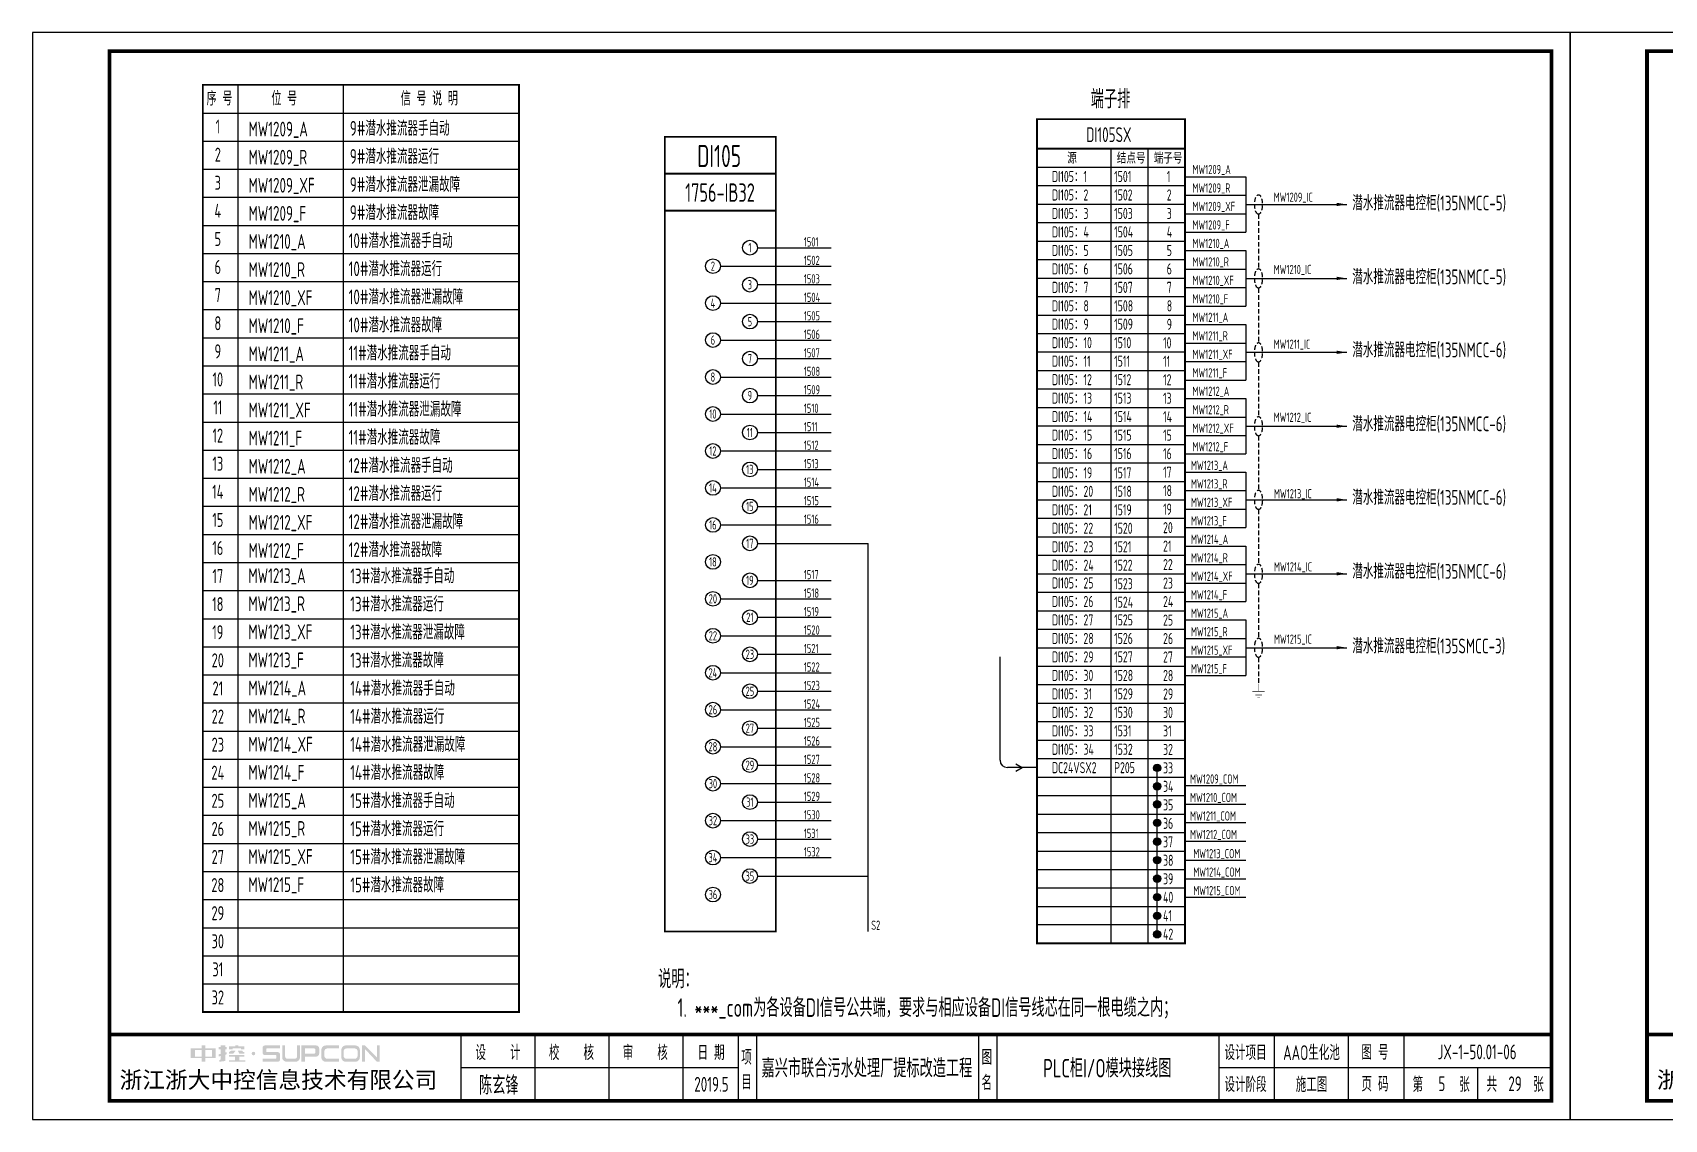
# Model space of a CAD drawing. Header units: millimetres. Extents: x 30557 to 235556, y -116603 to -73383.
# Drawn here: x 55505 to 59918, y -79651 to -76711 of the extents above; entities that cross this region are included whole.
import ezdxf
from ezdxf.enums import TextEntityAlignment as Align

# ---------------------------------------------------------------- set-up
doc = ezdxf.new("R2010")
doc.units = ezdxf.units.MM
doc.linetypes.add('DASHED2', pattern=[0.375, 0.25, -0.125])
doc.layers.add('1', color=3, linetype='Continuous')
doc.layers.add('符号层', color=3, linetype='Continuous')
doc.layers.add('_Drawing', color=7, linetype='Continuous', lineweight=25)
doc.styles.add('supcon', font='sceie.shx', dxfattribs={"width": 0.75, "height": 40, "bigfont": 'sceic.shx'})
doc.styles.add('Title', font='', dxfattribs={"height": 45})
doc.styles.get('Title').set_extended_font_data('SimHei')

# ---------------------------------------------------------------- blocks, each defined once
blk = doc.blocks.new('中控·SUPCON')
at = {"linetype": 'Continuous'}
h = blk.add_hatch(color=2, dxfattribs=at)
h.dxf.hatch_style = 1
h.paths.add_polyline_path([(34, 33), (20, 33), (20, 37), (15, 37), (15, 36), (15, 33), (0, 33), (0, 20), (13, 20), (15, 20), (15, 15), (20, 15), (20, 20), (22, 20), (34, 20)])
h.paths.add_polyline_path([(20, 30), (20, 31), (29, 31), (29, 22), (20, 22)], flags=16)
h.paths.add_polyline_path([(15, 30), (15, 22), (6, 22), (6, 31), (15, 31)], flags=16)
h.paths.add_polyline_path([(47, 32), (49, 32), (49, 35), (47, 35), (47, 37), (41, 37), (41, 35), (38, 35), (38, 32), (41, 32), (41, 25.8), (38, 25), (38, 22), (41, 22.8), (41, 18.3), (39, 17), (39, 15), (47, 16), (47, 24.5), (49, 25), (49, 28), (47, 27.5)])
h.paths.add_polyline_path([(61, 30), (55, 30), (52, 28), (52, 26), (58, 26)])
h.paths.add_polyline_path([(73, 28), (71, 28), (70, 30), (64, 30), (66, 26), (73, 26)])
h.paths.add_polyline_path([(73, 36), (64.6, 36), (64.6, 37), (60.4, 37), (60.4, 36), (52, 36), (52, 32), (56.8, 32), (56.8, 33.1), (68.2, 33.1), (68.2, 32), (73, 32)])
h.paths.add_polyline_path([(66, 22), (73, 22), (73, 24), (52, 24), (52, 22), (60, 22), (60, 17), (52, 17), (52, 15), (74, 15), (74, 17), (66, 17)])
h.paths.add_polyline_path([(82.7, 26.1, 1), (87.6, 26.1, 1)])
h.paths.add_polyline_path([(118, 28), (103.5, 28, -0.414214), (102.5, 29), (102.5, 32, -0.414214), (103.5, 33), (121, 33), (121, 37), (100.5, 37, 0.414214), (97.5, 34), (97.5, 27, 0.414214), (100.5, 24), (115, 24, -0.414214), (116, 23), (116, 20, -0.414214), (115, 19), (97.5, 19), (97.5, 15), (118, 15, 0.414214), (121, 18), (121, 25, 0.414214)])
h.paths.add_polyline_path([(128, 37), (124, 37), (124, 36), (124, 21, 0.414214), (130, 15), (142, 15, 0.414214), (148, 21), (148, 37), (144, 37), (144, 22, -0.414214), (141, 19), (131, 19, -0.414214), (128, 22)])
h.paths.add_polyline_path([(174, 26), (174, 33, 0.414214), (170, 37), (150, 37), (150, 36), (150, 15), (155, 15), (155, 22), (170, 22, 0.414214)])
h.paths.add_polyline_path([(167, 26), (155, 26), (155, 33), (167, 33, -0.414214), (169, 31), (169, 28, -0.414214)], flags=16)
h.paths.add_polyline_path([(201, 19), (185, 19, -0.414214), (181, 23), (181, 29, -0.414214), (185, 33), (201, 33), (201, 37), (183, 37, 0.414214), (177, 31), (177, 21, 0.414214), (183, 15), (201, 15)])
h.paths.add_polyline_path([(229, 21), (229, 31, 0.414214), (223, 37), (210, 37, 0.414214), (204, 31), (204, 21, 0.414214), (210, 15), (223, 15, 0.414214)])
h.paths.add_polyline_path([(207, 23), (207, 29, -0.414214), (211, 33), (222, 33, -0.414214), (226, 29), (226, 23, -0.414214), (222, 19), (211, 19, -0.414214)], flags=16)
h.paths.add_polyline_path([(236, 32.1), (252, 15), (256, 15), (256, 37), (252, 37), (252, 21), (236, 37), (232, 37), (232, 36), (232, 15), (236, 15)])
h = blk.add_hatch(color=2, dxfattribs=at)
h.dxf.hatch_style = 1
h.paths.add_polyline_path([(34, 33), (20, 33), (20, 37), (15, 37), (15, 36), (15, 33), (0, 33), (0, 20), (13, 20), (15, 20), (15, 15), (20, 15), (20, 20), (22, 20), (34, 20)])
h.paths.add_polyline_path([(20, 30), (20, 31), (29, 31), (29, 22), (20, 22)], flags=16)
h.paths.add_polyline_path([(15, 30), (15, 22), (6, 22), (6, 31), (15, 31)], flags=16)
h.paths.add_polyline_path([(47, 32), (49, 32), (49, 35), (47, 35), (47, 37), (41, 37), (41, 35), (38, 35), (38, 32), (41, 32), (41, 25.8), (38, 25), (38, 22), (41, 22.8), (41, 18.3), (39, 17), (39, 15), (47, 16), (47, 24.5), (49, 25), (49, 28), (47, 27.5)])
h.paths.add_polyline_path([(61, 30), (55, 30), (52, 28), (52, 26), (58, 26)])
h.paths.add_polyline_path([(73, 28), (71, 28), (70, 30), (64, 30), (66, 26), (73, 26)])
h.paths.add_polyline_path([(73, 36), (64.6, 36), (64.6, 37), (60.4, 37), (60.4, 36), (52, 36), (52, 32), (56.8, 32), (56.8, 33.1), (68.2, 33.1), (68.2, 32), (73, 32)])
h.paths.add_polyline_path([(66, 22), (73, 22), (73, 24), (52, 24), (52, 22), (60, 22), (60, 17), (52, 17), (52, 15), (74, 15), (74, 17), (66, 17)])
h.paths.add_polyline_path([(82.7, 26.1, 1), (87.6, 26.1, 1)])
h.paths.add_polyline_path([(118, 28), (103.5, 28, -0.414214), (102.5, 29), (102.5, 32, -0.414214), (103.5, 33), (121, 33), (121, 37), (100.5, 37, 0.414214), (97.5, 34), (97.5, 27, 0.414214), (100.5, 24), (115, 24, -0.414214), (116, 23), (116, 20, -0.414214), (115, 19), (97.5, 19), (97.5, 15), (118, 15, 0.414214), (121, 18), (121, 25, 0.414214)])
h.paths.add_polyline_path([(128, 37), (124, 37), (124, 36), (124, 21, 0.414214), (130, 15), (142, 15, 0.414214), (148, 21), (148, 37), (144, 37), (144, 22, -0.414214), (141, 19), (131, 19, -0.414214), (128, 22)])
h.paths.add_polyline_path([(174, 26), (174, 33, 0.414214), (170, 37), (150, 37), (150, 36), (150, 15), (155, 15), (155, 22), (170, 22, 0.414214)])
h.paths.add_polyline_path([(167, 26), (155, 26), (155, 33), (167, 33, -0.414214), (169, 31), (169, 28, -0.414214)], flags=16)
h.paths.add_polyline_path([(201, 19), (185, 19, -0.414214), (181, 23), (181, 29, -0.414214), (185, 33), (201, 33), (201, 37), (183, 37, 0.414214), (177, 31), (177, 21, 0.414214), (183, 15), (201, 15)])
h.paths.add_polyline_path([(229, 21), (229, 31, 0.414214), (223, 37), (210, 37, 0.414214), (204, 31), (204, 21, 0.414214), (210, 15), (223, 15, 0.414214)])
h.paths.add_polyline_path([(207, 23), (207, 29, -0.414214), (211, 33), (222, 33, -0.414214), (226, 29), (226, 23, -0.414214), (222, 19), (211, 19, -0.414214)], flags=16)
h.paths.add_polyline_path([(236, 32.1), (252, 15), (256, 15), (256, 37), (252, 37), (252, 21), (236, 37), (232, 37), (232, 36), (232, 15), (236, 15)])
h = blk.add_hatch(color=2, dxfattribs=at)
h.dxf.hatch_style = 1
h.paths.add_polyline_path([(34, 33), (20, 33), (20, 37), (15, 37), (15, 36), (15, 33), (0, 33), (0, 20), (13, 20), (15, 20), (15, 15), (20, 15), (20, 20), (22, 20), (34, 20)])
h.paths.add_polyline_path([(20, 30), (20, 31), (29, 31), (29, 22), (20, 22)], flags=16)
h.paths.add_polyline_path([(15, 30), (15, 22), (6, 22), (6, 31), (15, 31)], flags=16)
h.paths.add_polyline_path([(47, 32), (49, 32), (49, 35), (47, 35), (47, 37), (41, 37), (41, 35), (38, 35), (38, 32), (41, 32), (41, 25.8), (38, 25), (38, 22), (41, 22.8), (41, 18.3), (39, 17), (39, 15), (47, 16), (47, 24.5), (49, 25), (49, 28), (47, 27.5)])
h.paths.add_polyline_path([(61, 30), (55, 30), (52, 28), (52, 26), (58, 26)])
h.paths.add_polyline_path([(73, 28), (71, 28), (70, 30), (64, 30), (66, 26), (73, 26)])
h.paths.add_polyline_path([(73, 36), (64.6, 36), (64.6, 37), (60.4, 37), (60.4, 36), (52, 36), (52, 32), (56.8, 32), (56.8, 33.1), (68.2, 33.1), (68.2, 32), (73, 32)])
h.paths.add_polyline_path([(66, 22), (73, 22), (73, 24), (52, 24), (52, 22), (60, 22), (60, 17), (52, 17), (52, 15), (74, 15), (74, 17), (66, 17)])
h.paths.add_polyline_path([(82.7, 26.1, 1), (87.6, 26.1, 1)])
h.paths.add_polyline_path([(118, 28), (103.5, 28, -0.414214), (102.5, 29), (102.5, 32, -0.414214), (103.5, 33), (121, 33), (121, 37), (100.5, 37, 0.414214), (97.5, 34), (97.5, 27, 0.414214), (100.5, 24), (115, 24, -0.414214), (116, 23), (116, 20, -0.414214), (115, 19), (97.5, 19), (97.5, 15), (118, 15, 0.414214), (121, 18), (121, 25, 0.414214)])
h.paths.add_polyline_path([(128, 37), (124, 37), (124, 36), (124, 21, 0.414214), (130, 15), (142, 15, 0.414214), (148, 21), (148, 37), (144, 37), (144, 22, -0.414214), (141, 19), (131, 19, -0.414214), (128, 22)])
h.paths.add_polyline_path([(174, 26), (174, 33, 0.414214), (170, 37), (150, 37), (150, 36), (150, 15), (155, 15), (155, 22), (170, 22, 0.414214)])
h.paths.add_polyline_path([(167, 26), (155, 26), (155, 33), (167, 33, -0.414214), (169, 31), (169, 28, -0.414214)], flags=16)
h.paths.add_polyline_path([(201, 19), (185, 19, -0.414214), (181, 23), (181, 29, -0.414214), (185, 33), (201, 33), (201, 37), (183, 37, 0.414214), (177, 31), (177, 21, 0.414214), (183, 15), (201, 15)])
h.paths.add_polyline_path([(229, 21), (229, 31, 0.414214), (223, 37), (210, 37, 0.414214), (204, 31), (204, 21, 0.414214), (210, 15), (223, 15, 0.414214)])
h.paths.add_polyline_path([(207, 23), (207, 29, -0.414214), (211, 33), (222, 33, -0.414214), (226, 29), (226, 23, -0.414214), (222, 19), (211, 19, -0.414214)], flags=16)
h.paths.add_polyline_path([(236, 32.1), (252, 15), (256, 15), (256, 37), (252, 37), (252, 21), (236, 37), (232, 37), (232, 36), (232, 15), (236, 15)])
h = blk.add_hatch(color=2, dxfattribs=at)
h.dxf.hatch_style = 1
h.paths.add_polyline_path([(34, 33), (20, 33), (20, 37), (15, 37), (15, 36), (15, 33), (0, 33), (0, 20), (13, 20), (15, 20), (15, 15), (20, 15), (20, 20), (22, 20), (34, 20)])
h.paths.add_polyline_path([(20, 30), (20, 31), (29, 31), (29, 22), (20, 22)], flags=16)
h.paths.add_polyline_path([(15, 30), (15, 22), (6, 22), (6, 31), (15, 31)], flags=16)
h.paths.add_polyline_path([(47, 32), (49, 32), (49, 35), (47, 35), (47, 37), (41, 37), (41, 35), (38, 35), (38, 32), (41, 32), (41, 25.8), (38, 25), (38, 22), (41, 22.8), (41, 18.3), (39, 17), (39, 15), (47, 16), (47, 24.5), (49, 25), (49, 28), (47, 27.5)])
h.paths.add_polyline_path([(61, 30), (55, 30), (52, 28), (52, 26), (58, 26)])
h.paths.add_polyline_path([(73, 28), (71, 28), (70, 30), (64, 30), (66, 26), (73, 26)])
h.paths.add_polyline_path([(73, 36), (64.6, 36), (64.6, 37), (60.4, 37), (60.4, 36), (52, 36), (52, 32), (56.8, 32), (56.8, 33.1), (68.2, 33.1), (68.2, 32), (73, 32)])
h.paths.add_polyline_path([(66, 22), (73, 22), (73, 24), (52, 24), (52, 22), (60, 22), (60, 17), (52, 17), (52, 15), (74, 15), (74, 17), (66, 17)])
h.paths.add_polyline_path([(82.7, 26.1, 1), (87.6, 26.1, 1)])
h.paths.add_polyline_path([(118, 28), (103.5, 28, -0.414214), (102.5, 29), (102.5, 32, -0.414214), (103.5, 33), (121, 33), (121, 37), (100.5, 37, 0.414214), (97.5, 34), (97.5, 27, 0.414214), (100.5, 24), (115, 24, -0.414214), (116, 23), (116, 20, -0.414214), (115, 19), (97.5, 19), (97.5, 15), (118, 15, 0.414214), (121, 18), (121, 25, 0.414214)])
h.paths.add_polyline_path([(128, 37), (124, 37), (124, 36), (124, 21, 0.414214), (130, 15), (142, 15, 0.414214), (148, 21), (148, 37), (144, 37), (144, 22, -0.414214), (141, 19), (131, 19, -0.414214), (128, 22)])
h.paths.add_polyline_path([(174, 26), (174, 33, 0.414214), (170, 37), (150, 37), (150, 36), (150, 15), (155, 15), (155, 22), (170, 22, 0.414214)])
h.paths.add_polyline_path([(167, 26), (155, 26), (155, 33), (167, 33, -0.414214), (169, 31), (169, 28, -0.414214)], flags=16)
h.paths.add_polyline_path([(201, 19), (185, 19, -0.414214), (181, 23), (181, 29, -0.414214), (185, 33), (201, 33), (201, 37), (183, 37, 0.414214), (177, 31), (177, 21, 0.414214), (183, 15), (201, 15)])
h.paths.add_polyline_path([(229, 21), (229, 31, 0.414214), (223, 37), (210, 37, 0.414214), (204, 31), (204, 21, 0.414214), (210, 15), (223, 15, 0.414214)])
h.paths.add_polyline_path([(207, 23), (207, 29, -0.414214), (211, 33), (222, 33, -0.414214), (226, 29), (226, 23, -0.414214), (222, 19), (211, 19, -0.414214)], flags=16)
h.paths.add_polyline_path([(236, 32.1), (252, 15), (256, 15), (256, 37), (252, 37), (252, 21), (236, 37), (232, 37), (232, 36), (232, 15), (236, 15)])
h = blk.add_hatch(color=2, dxfattribs=at)
h.dxf.hatch_style = 1
h.paths.add_polyline_path([(34, 33), (20, 33), (20, 37), (15, 37), (15, 36), (15, 33), (0, 33), (0, 20), (13, 20), (15, 20), (15, 15), (20, 15), (20, 20), (22, 20), (34, 20)])
h.paths.add_polyline_path([(20, 30), (20, 31), (29, 31), (29, 22), (20, 22)], flags=16)
h.paths.add_polyline_path([(15, 30), (15, 22), (6, 22), (6, 31), (15, 31)], flags=16)
h.paths.add_polyline_path([(47, 32), (49, 32), (49, 35), (47, 35), (47, 37), (41, 37), (41, 35), (38, 35), (38, 32), (41, 32), (41, 25.8), (38, 25), (38, 22), (41, 22.8), (41, 18.3), (39, 17), (39, 15), (47, 16), (47, 24.5), (49, 25), (49, 28), (47, 27.5)])
h.paths.add_polyline_path([(61, 30), (55, 30), (52, 28), (52, 26), (58, 26)])
h.paths.add_polyline_path([(73, 28), (71, 28), (70, 30), (64, 30), (66, 26), (73, 26)])
h.paths.add_polyline_path([(73, 36), (64.6, 36), (64.6, 37), (60.4, 37), (60.4, 36), (52, 36), (52, 32), (56.8, 32), (56.8, 33.1), (68.2, 33.1), (68.2, 32), (73, 32)])
h.paths.add_polyline_path([(66, 22), (73, 22), (73, 24), (52, 24), (52, 22), (60, 22), (60, 17), (52, 17), (52, 15), (74, 15), (74, 17), (66, 17)])
h.paths.add_polyline_path([(82.7, 26.1, 1), (87.6, 26.1, 1)])
h.paths.add_polyline_path([(118, 28), (103.5, 28, -0.414214), (102.5, 29), (102.5, 32, -0.414214), (103.5, 33), (121, 33), (121, 37), (100.5, 37, 0.414214), (97.5, 34), (97.5, 27, 0.414214), (100.5, 24), (115, 24, -0.414214), (116, 23), (116, 20, -0.414214), (115, 19), (97.5, 19), (97.5, 15), (118, 15, 0.414214), (121, 18), (121, 25, 0.414214)])
h.paths.add_polyline_path([(128, 37), (124, 37), (124, 36), (124, 21, 0.414214), (130, 15), (142, 15, 0.414214), (148, 21), (148, 37), (144, 37), (144, 22, -0.414214), (141, 19), (131, 19, -0.414214), (128, 22)])
h.paths.add_polyline_path([(174, 26), (174, 33, 0.414214), (170, 37), (150, 37), (150, 36), (150, 15), (155, 15), (155, 22), (170, 22, 0.414214)])
h.paths.add_polyline_path([(167, 26), (155, 26), (155, 33), (167, 33, -0.414214), (169, 31), (169, 28, -0.414214)], flags=16)
h.paths.add_polyline_path([(201, 19), (185, 19, -0.414214), (181, 23), (181, 29, -0.414214), (185, 33), (201, 33), (201, 37), (183, 37, 0.414214), (177, 31), (177, 21, 0.414214), (183, 15), (201, 15)])
h.paths.add_polyline_path([(229, 21), (229, 31, 0.414214), (223, 37), (210, 37, 0.414214), (204, 31), (204, 21, 0.414214), (210, 15), (223, 15, 0.414214)])
h.paths.add_polyline_path([(207, 23), (207, 29, -0.414214), (211, 33), (222, 33, -0.414214), (226, 29), (226, 23, -0.414214), (222, 19), (211, 19, -0.414214)], flags=16)
h.paths.add_polyline_path([(236, 32.1), (252, 15), (256, 15), (256, 37), (252, 37), (252, 21), (236, 37), (232, 37), (232, 36), (232, 15), (236, 15)])
h = blk.add_hatch(color=2, dxfattribs=at)
h.dxf.hatch_style = 1
h.paths.add_polyline_path([(34, 33), (20, 33), (20, 37), (15, 37), (15, 36), (15, 33), (0, 33), (0, 20), (13, 20), (15, 20), (15, 15), (20, 15), (20, 20), (22, 20), (34, 20)])
h.paths.add_polyline_path([(20, 30), (20, 31), (29, 31), (29, 22), (20, 22)], flags=16)
h.paths.add_polyline_path([(15, 30), (15, 22), (6, 22), (6, 31), (15, 31)], flags=16)
h.paths.add_polyline_path([(47, 32), (49, 32), (49, 35), (47, 35), (47, 37), (41, 37), (41, 35), (38, 35), (38, 32), (41, 32), (41, 25.8), (38, 25), (38, 22), (41, 22.8), (41, 18.3), (39, 17), (39, 15), (47, 16), (47, 24.5), (49, 25), (49, 28), (47, 27.5)])
h.paths.add_polyline_path([(61, 30), (55, 30), (52, 28), (52, 26), (58, 26)])
h.paths.add_polyline_path([(73, 28), (71, 28), (70, 30), (64, 30), (66, 26), (73, 26)])
h.paths.add_polyline_path([(73, 36), (64.6, 36), (64.6, 37), (60.4, 37), (60.4, 36), (52, 36), (52, 32), (56.8, 32), (56.8, 33.1), (68.2, 33.1), (68.2, 32), (73, 32)])
h.paths.add_polyline_path([(66, 22), (73, 22), (73, 24), (52, 24), (52, 22), (60, 22), (60, 17), (52, 17), (52, 15), (74, 15), (74, 17), (66, 17)])
h.paths.add_polyline_path([(82.7, 26.1, 1), (87.6, 26.1, 1)])
h.paths.add_polyline_path([(118, 28), (103.5, 28, -0.414214), (102.5, 29), (102.5, 32, -0.414214), (103.5, 33), (121, 33), (121, 37), (100.5, 37, 0.414214), (97.5, 34), (97.5, 27, 0.414214), (100.5, 24), (115, 24, -0.414214), (116, 23), (116, 20, -0.414214), (115, 19), (97.5, 19), (97.5, 15), (118, 15, 0.414214), (121, 18), (121, 25, 0.414214)])
h.paths.add_polyline_path([(128, 37), (124, 37), (124, 36), (124, 21, 0.414214), (130, 15), (142, 15, 0.414214), (148, 21), (148, 37), (144, 37), (144, 22, -0.414214), (141, 19), (131, 19, -0.414214), (128, 22)])
h.paths.add_polyline_path([(174, 26), (174, 33, 0.414214), (170, 37), (150, 37), (150, 36), (150, 15), (155, 15), (155, 22), (170, 22, 0.414214)])
h.paths.add_polyline_path([(167, 26), (155, 26), (155, 33), (167, 33, -0.414214), (169, 31), (169, 28, -0.414214)], flags=16)
h.paths.add_polyline_path([(201, 19), (185, 19, -0.414214), (181, 23), (181, 29, -0.414214), (185, 33), (201, 33), (201, 37), (183, 37, 0.414214), (177, 31), (177, 21, 0.414214), (183, 15), (201, 15)])
h.paths.add_polyline_path([(229, 21), (229, 31, 0.414214), (223, 37), (210, 37, 0.414214), (204, 31), (204, 21, 0.414214), (210, 15), (223, 15, 0.414214)])
h.paths.add_polyline_path([(207, 23), (207, 29, -0.414214), (211, 33), (222, 33, -0.414214), (226, 29), (226, 23, -0.414214), (222, 19), (211, 19, -0.414214)], flags=16)
h.paths.add_polyline_path([(236, 32.1), (252, 15), (256, 15), (256, 37), (252, 37), (252, 21), (236, 37), (232, 37), (232, 36), (232, 15), (236, 15)])
blk = doc.blocks.new('supcon图框')
at = {"linetype": 'Continuous'}
for p, q in [((6145.7, 4361.7), (1987.7, 4361.7)), ((1987.7, 4361.7), (1987.7, 1421.7)), ((6145.7, 1421.7), (6145.7, 4361.7)), ((1987.7, 1421.7), (6145.7, 1421.7))]:
    blk.add_line(p, q, dxfattribs=at)
for p, q in [((3145.7, 1651.7), (3145.7, 1471.7)), ((3345.7, 1651.7), (3345.7, 1471.7)), ((3545.7, 1651.7), (3545.7, 1471.7)), ((3745.7, 1651.7), (3745.7, 1471.7)), ((3895.7, 1651.7), (3895.7, 1471.7)), ((3945.7, 1651.7), (3945.7, 1471.7)), ((4545.7, 1651.7), (4545.7, 1471.7)), ((4595.7, 1651.7), (4595.7, 1471.7)), ((5195.7, 1651.7), (5195.7, 1471.7)), ((5345.7, 1651.7), (5345.7, 1471.7)), ((5545.7, 1651.7), (5545.7, 1471.7)), ((5695.7, 1651.7), (5695.7, 1471.7)), ((3145.7, 1561.7), (3895.7, 1561.7)), ((5195.7, 1561.7), (6095.7, 1561.7)), ((5895.7, 1561.7), (5895.7, 1471.7))]:
    blk.add_line(p, q)
at = {"linetype": 'Continuous', "const_width": 10}
blk.add_lwpolyline([(2195.7, 4311.7), (6095.7, 4311.7), (6095.7, 1471.7), (2195.7, 1471.7)], close=True, dxfattribs=at)
blk.add_lwpolyline([(2195.7, 1651.7), (6095.7, 1651.7)], dxfattribs=at)
at = {"linetype": 'Continuous', "xscale": 2, "yscale": 2, "zscale": 2}
blk.add_blockref('中控·SUPCON', (2414.6, 1547.7), dxfattribs=at)
at = {"style": 'supcon', "width": 0.75}
for s, p in [('设    计', (3246.2, 1604.2)), ('校    核', (3444.8, 1604.2)), ('审    核', (3644.5, 1604.2)), ('日 期', (3822.5, 1604.2)), ('项', (3918.2, 1590.7)), ('图', (4568.2, 1590.7)), ('设计项目', (5268, 1604.2)), ('图 号', (5618, 1604.2)), ('名', (4568.2, 1522.9)), ('目', (3918.2, 1522.9)), ('设计阶段', (5268, 1518.1)), ('施工图', (5446.5, 1518.1)), ('页 码', (5618, 1518.1)), ('第      张', (5797, 1518.1)), ('共      张', (5997, 1518.1))]:
    blk.add_text(s, height=40, dxfattribs=at).set_placement(p, align=Align.MIDDLE)
at = {"style": 'Title'}
blk.add_text('浙江浙大中控信息技术有限公司', height=45, dxfattribs=at).set_placement((2222.8, 1506.2))
blk = doc.blocks.new('DI端子_42')
at = {"lineweight": -3}
h = blk.add_hatch(color=256, dxfattribs=at)
h.dxf.hatch_style = 1
h.paths.add_polyline_path([(10680.5, 453.6, 1), (10660.5, 453.6, 1)])
h = blk.add_hatch(color=256, dxfattribs=at)
h.dxf.hatch_style = 1
h.paths.add_polyline_path([(10680.5, 403.6, 1), (10660.5, 403.6, 1)])
h = blk.add_hatch(color=256, dxfattribs=at)
h.dxf.hatch_style = 1
h.paths.add_polyline_path([(10680.5, 354.9, 1), (10660.5, 354.9, 1)])
h = blk.add_hatch(color=256, dxfattribs=at)
h.dxf.hatch_style = 1
h.paths.add_polyline_path([(10680.5, 304.9, 1), (10660.5, 304.9, 1)])
h = blk.add_hatch(color=256, dxfattribs=at)
h.dxf.hatch_style = 1
h.paths.add_polyline_path([(10680.5, 254.2, 1), (10660.5, 254.2, 1)])
h = blk.add_hatch(color=256, dxfattribs=at)
h.dxf.hatch_style = 1
h.paths.add_polyline_path([(10680.5, 204.2, 1), (10660.5, 204.2, 1)])
h = blk.add_hatch(color=256, dxfattribs=at)
h.dxf.hatch_style = 1
h.paths.add_polyline_path([(10680.5, 153.8, 1), (10660.5, 153.8, 1)])
h = blk.add_hatch(color=256, dxfattribs=at)
h.dxf.hatch_style = 1
h.paths.add_polyline_path([(10680.5, 103.8, 1), (10660.5, 103.8, 1)])
h = blk.add_hatch(color=256, dxfattribs=at)
h.dxf.hatch_style = 1
h.paths.add_polyline_path([(10680.5, 53.5, 1), (10660.5, 53.5, 1)])
h = blk.add_hatch(color=256, dxfattribs=at)
h.dxf.hatch_style = 1
h.paths.add_polyline_path([(10680.5, 3.5, 1), (10660.5, 3.5, 1)])
for p, q in [((10345.5, 2208.8), (10345.5, 78.8)), ((10745.5, 2208.8), (10345.5, 2208.8)), ((10745.5, 78.8), (10745.5, 2208.8)), ((10545.5, 2128.8), (10545.5, 78.8)), ((10645.5, 2128.8), (10645.5, 78.8)), ((10345.5, 2078.8), (10745.5, 2078.8)), ((10345.5, 2028.8), (10745.5, 2028.8)), ((10345.5, 1978.8), (10745.5, 1978.8)), ((10345.5, 1928.8), (10745.5, 1928.8)), ((10345.5, 1878.8), (10745.5, 1878.8)), ((10345.5, 1828.8), (10745.5, 1828.8)), ((10345.5, 1778.8), (10745.5, 1778.8)), ((10345.5, 1728.8), (10745.5, 1728.8)), ((10345.5, 1678.8), (10745.5, 1678.8)), ((10345.5, 1628.8), (10745.5, 1628.8)), ((10345.5, 1578.8), (10745.5, 1578.8)), ((10345.5, 1528.8), (10745.5, 1528.8)), ((10345.5, 1478.8), (10745.5, 1478.8)), ((10345.5, 1428.8), (10745.5, 1428.8)), ((10345.5, 1378.8), (10745.5, 1378.8)), ((10345.5, 1328.8), (10745.5, 1328.8)), ((10345.5, 1278.8), (10745.5, 1278.8)), ((10345.5, 1228.8), (10745.5, 1228.8)), ((10345.5, 1178.8), (10745.5, 1178.8)), ((10345.5, 1128.8), (10745.5, 1128.8)), ((10345.5, 1078.8), (10745.5, 1078.8)), ((10345.5, 1028.8), (10745.5, 1028.8)), ((10345.5, 978.8), (10745.5, 978.8)), ((10345.5, 928.8), (10745.5, 928.8)), ((10345.5, 878.8), (10745.5, 878.8)), ((10345.5, 828.8), (10745.5, 828.8)), ((10345.5, 778.8), (10745.5, 778.8)), ((10345.5, 728.8), (10745.5, 728.8)), ((10345.5, 678.8), (10745.5, 678.8)), ((10345.5, 628.8), (10745.5, 628.8)), ((10345.5, 578.8), (10745.5, 578.8)), ((10345.5, 528.8), (10745.5, 528.8)), ((10345.5, 478.8), (10745.5, 478.8)), ((10345.5, 428.8), (10745.5, 428.8)), ((10345.5, 378.8), (10745.5, 378.8)), ((10345.5, 328.8), (10745.5, 328.8)), ((10345.5, 278.8), (10745.5, 278.8)), ((10345.5, 228.8), (10745.5, 228.8)), ((10345.5, 178.8), (10745.5, 178.8)), ((10345.5, 128.8), (10745.5, 128.8))]:
    blk.add_line(p, q, dxfattribs=at)
for p, q in [((10345.5, 2208.8), (10745.5, 2208.8)), ((10345.5, -21.2), (10345.5, 2208.8)), ((10745.5, 2208.8), (10745.5, -21.2)), ((10670, 2.9), (10670, 454.3)), ((10345.5, 78.8), (10745.5, 78.8)), ((10345.5, 28.8), (10345.5, 78.8)), ((10545.5, 78.8), (10545.5, -21.2)), ((10645.5, 78.8), (10645.5, -21.2)), ((10745.5, 78.8), (10745.5, 28.8)), ((10745.5, 28.8), (10345.5, 28.8)), ((10345.5, -21.2), (10345.5, 28.8)), ((10745.5, 28.8), (10745.5, -21.2)), ((10745.5, -21.2), (10345.5, -21.2)), ((10745.5, -21.2), (10345.5, -21.2))]:
    blk.add_line(p, q)
at = {"const_width": 5}
blk.add_lwpolyline([(10345.5, 2208.8), (10745.5, 2208.8), (10745.5, -21.2), (10345.5, -21.2), (10345.5, 2208.8)], dxfattribs=at)
at = {"lineweight": -3, "const_width": 5}
blk.add_lwpolyline([(10345.5, 2128.8), (10745.5, 2128.8)], dxfattribs=at)
at = {"lineweight": -3}
for centre in [(10670.5, 453.6), (10670.5, 403.6), (10670.5, 354.9), (10670.5, 304.9), (10670.5, 254.2), (10670.5, 204.2), (10670.5, 153.8), (10670.5, 103.8), (10670.5, 53.5), (10670.5, 3.5)]:
    blk.add_circle(centre, 10, dxfattribs=at)
at = {"color": 7, "style": 'supcon', "width": 0.75}
for s, p in [('源', (10427.3, 2088.6)), ('结点号', (10561.2, 2088.6)), ('端子号', (10661.2, 2088.6)), ('1', (10696.4, 2038.6)), ('2', (10696.4, 1988.6)), ('3', (10696.4, 1938.6)), ('4', (10696.4, 1888.6)), ('5', (10696.4, 1838.6)), ('6', (10696.4, 1788.6)), ('7', (10696.4, 1738.6)), ('8', (10696.4, 1688.6)), ('9', (10696.4, 1638.6)), ('10', (10686.4, 1588.6)), ('11', (10686.4, 1538.6)), ('12', (10686.4, 1488.6)), ('13', (10686.4, 1438.6)), ('14', (10686.4, 1388.6)), ('15', (10686.4, 1338.6)), ('16', (10686.4, 1288.6)), ('17', (10686.4, 1238.6)), ('18', (10686.4, 1188.6)), ('19', (10686.4, 1138.6)), ('20', (10686.4, 1088.6)), ('21', (10686.4, 1038.6)), ('22', (10686.4, 988.6)), ('23', (10686.4, 938.6)), ('24', (10686.4, 888.6)), ('25', (10686.4, 838.6)), ('26', (10686.4, 788.6)), ('27', (10686.4, 738.6)), ('28', (10686.4, 688.6)), ('29', (10686.4, 638.6)), ('30', (10686.4, 588.6)), ('31', (10686.4, 538.6)), ('32', (10686.4, 488.6)), ('33', (10686.4, 438.6)), ('34', (10686.4, 388.6)), ('35', (10686.4, 338.6)), ('36', (10686.4, 288.6)), ('37', (10686.4, 238.6)), ('38', (10686.4, 188.6)), ('39', (10686.4, 138.6)), ('40', (10686.4, 88.6)), ('41', (10686.4, 38.6)), ('42', (10686.4, -11.2))]:
    blk.add_text(s, height=30, dxfattribs=at).set_placement(p)
blk = doc.blocks.new('1756-IB32')
at = {"linetype": 'Continuous'}
for p, q in [((13409.3, 32239.5), (13609.3, 32239.5)), ((13309.3, 32189.5), (13609.3, 32189.5)), ((13409.3, 32139.5), (13609.3, 32139.5)), ((13309.3, 32089.5), (13609.3, 32089.5)), ((13409.3, 32039.5), (13609.3, 32039.5)), ((13309.3, 31989.5), (13609.3, 31989.5)), ((13409.3, 31939.5), (13609.3, 31939.5)), ((13309.3, 31889.5), (13609.3, 31889.5)), ((13409.3, 31839.5), (13609.3, 31839.5)), ((13309.3, 31789.5), (13609.3, 31789.5)), ((13409.3, 31739.5), (13609.3, 31739.5)), ((13309.3, 31689.5), (13609.3, 31689.5)), ((13409.3, 31639.5), (13609.3, 31639.5)), ((13309.3, 31589.5), (13609.3, 31589.5)), ((13409.3, 31539.5), (13609.3, 31539.5)), ((13309.3, 31489.5), (13609.3, 31489.5)), ((13409.3, 31339.5), (13609.3, 31339.5)), ((13309.3, 31289.5), (13609.3, 31289.5)), ((13409.3, 31239.5), (13609.3, 31239.5)), ((13309.3, 31189.5), (13609.3, 31189.5)), ((13409.3, 31139.5), (13609.3, 31139.5)), ((13309.3, 31089.5), (13609.3, 31089.5)), ((13409.3, 31039.5), (13609.3, 31039.5)), ((13309.3, 30989.5), (13609.3, 30989.5)), ((13409.3, 30939.5), (13609.3, 30939.5)), ((13309.3, 30889.5), (13609.3, 30889.5)), ((13409.3, 30839.5), (13609.3, 30839.5)), ((13309.3, 30789.5), (13609.3, 30789.5)), ((13409.3, 30739.5), (13609.3, 30739.5)), ((13309.3, 30689.5), (13609.3, 30689.5)), ((13409.3, 30639.5), (13609.3, 30639.5)), ((13309.3, 30589.5), (13609.3, 30589.5))]:
    blk.add_line(p, q, dxfattribs=at)
at = {"color": 5, "linetype": 'Continuous'}
for p, q in [((13409.3, 31439.5), (13709.3, 31439.5)), ((13709.3, 30389.5), (13709.3, 31439.5)), ((13409.3, 30539.5), (13709.3, 30539.5))]:
    blk.add_line(p, q, dxfattribs=at)
at = {"linetype": 'Continuous', "const_width": 5}
blk.add_lwpolyline([(13159.3, 32539.5), (13459.3, 32539.5), (13459.3, 30389.5), (13159.3, 30389.5)], close=True, dxfattribs=at)
for points in [[(13159.3, 32439.5), (13459.3, 32439.5)], [(13159.3, 32339.5), (13459.3, 32339.5)]]:
    blk.add_lwpolyline(points, dxfattribs=at)
at = {"lineweight": -3}
for centre in [(13389.3, 32239.5), (13289.3, 32189.5), (13389.3, 32139.5), (13289.3, 32089.5), (13389.3, 32039.5), (13289.3, 31989.5), (13389.3, 31939.5), (13289.3, 31889.5), (13389.3, 31839.5), (13289.3, 31789.5), (13389.3, 31739.5), (13289.3, 31689.5), (13389.3, 31639.5), (13289.3, 31589.5), (13389.3, 31539.5), (13289.3, 31489.5), (13389.3, 31439.5), (13289.3, 31389.5), (13389.3, 31339.5), (13289.3, 31289.5), (13389.3, 31239.5), (13289.3, 31189.5), (13389.3, 31139.5), (13289.3, 31089.5), (13389.3, 31039.5), (13289.3, 30989.5), (13389.3, 30939.5), (13289.3, 30889.5), (13389.3, 30839.5), (13289.3, 30789.5), (13389.3, 30739.5), (13289.3, 30689.5), (13389.3, 30639.5), (13289.3, 30589.5), (13389.3, 30539.5), (13289.3, 30489.5)]:
    blk.add_circle(centre, 20, dxfattribs=at)
at = {"color": 7, "style": 'supcon', "width": 0.75}
blk.add_text('1756-IB32', height=50, dxfattribs=at).set_placement((13308.4, 32388.6), align=Align.MIDDLE)
at = {"style": 'supcon', "width": 0.75}
for s, p in [('1', (13389.1, 32239.5)), ('2', (13289.1, 32189.5)), ('3', (13389.1, 32139.5)), ('4', (13289.1, 32089.5)), ('5', (13389.1, 32039.5)), ('6', (13289.1, 31989.5)), ('7', (13389.1, 31939.5)), ('8', (13289.1, 31889.5)), ('9', (13389.1, 31839.5)), ('10', (13289.1, 31789.5)), ('11', (13389.1, 31739.5)), ('12', (13289.1, 31689.5)), ('13', (13389.1, 31639.5)), ('14', (13289.1, 31589.5)), ('15', (13389.1, 31539.5)), ('16', (13289.1, 31489.5)), ('17', (13389.1, 31439.5)), ('18', (13289.1, 31389.5)), ('19', (13389.1, 31339.5)), ('20', (13289.1, 31289.5)), ('21', (13389.1, 31239.5)), ('22', (13289.1, 31189.5)), ('23', (13389.1, 31139.5)), ('24', (13289.1, 31089.5)), ('25', (13389.1, 31039.5)), ('26', (13289.1, 30989.5)), ('27', (13389.1, 30939.5)), ('28', (13289.1, 30889.5)), ('29', (13389.1, 30839.5)), ('30', (13289.1, 30789.5)), ('31', (13389.1, 30739.5)), ('32', (13289.1, 30689.5)), ('33', (13389.1, 30639.5)), ('34', (13289.1, 30589.5)), ('35', (13389.1, 30539.5)), ('36', (13289.1, 30489.5))]:
    blk.add_text(s, height=25, dxfattribs=at).set_placement(p, align=Align.MIDDLE)

msp = doc.modelspace()

# ---------------------------------------------------------------- linework, layer by layer
at = {"lineweight": -3}
for p, q in [((56060.1, -76852.3), (56060.1, -77612.3)), ((56345.1, -76852.3), (56345.1, -77612.3)), ((55965.1, -76928.3), (56820.1, -76928.3)), ((55965.1, -77004.3), (56820.1, -77004.3)), ((55965.1, -77080.3), (56820.1, -77080.3)), ((55965.1, -77156.3), (56820.1, -77156.3)), ((55965.1, -77232.3), (56820.1, -77232.3)), ((55965.1, -77308.3), (56820.1, -77308.3)), ((55965.1, -77384.3), (56820.1, -77384.3)), ((55965.1, -77460.3), (56820.1, -77460.3)), ((55965.1, -77536.3), (56820.1, -77536.3)), ((55965.1, -77612.3), (56820.1, -77612.3)), ((56060.1, -77612.3), (56060.1, -79360.3)), ((56345.1, -77612.3), (56345.1, -79360.3)), ((55965.1, -77688.3), (56820.1, -77688.3)), ((55965.1, -77764.3), (56820.1, -77764.3)), ((55965.1, -77840.3), (56820.1, -77840.3)), ((55965.1, -77916.3), (56820.1, -77916.3)), ((55965.1, -77992.3), (56820.1, -77992.3)), ((55965.1, -78068.3), (56820.1, -78068.3)), ((55965.1, -78144.3), (56820.1, -78144.3)), ((55965.1, -78220.3), (56820.1, -78220.3)), ((55965.1, -78296.3), (56820.1, -78296.3)), ((55965.1, -78372.3), (56820.1, -78372.3)), ((55965.1, -78448.3), (56820.1, -78448.3)), ((55965.1, -78524.3), (56820.1, -78524.3)), ((55965.1, -78600.3), (56820.1, -78600.3)), ((55965.1, -78676.3), (56820.1, -78676.3)), ((55965.1, -78752.3), (56820.1, -78752.3)), ((55965.1, -78828.3), (56820.1, -78828.3)), ((55965.1, -78904.3), (56820.1, -78904.3)), ((55965.1, -78980.3), (56820.1, -78980.3)), ((55965.1, -79056.3), (56820.1, -79056.3)), ((55965.1, -79132.3), (56820.1, -79132.3)), ((55965.1, -79208.3), (56820.1, -79208.3)), ((55965.1, -79284.3), (56820.1, -79284.3)), ((55965.1, -79360.3), (56820.1, -79360.3))]:
    msp.add_line(p, q, dxfattribs=at)
for p, q in [((58621.3, -77100.7), (58785.5, -77100.7)), ((58785.5, -77100.7), (58785.5, -77250.7)), ((58621.3, -77150.7), (58785.5, -77150.7)), ((58785.5, -77175.7), (59059, -77175.7)), ((58621.3, -77200.7), (58785.5, -77200.7)), ((58621.3, -77250.7), (58785.5, -77250.7)), ((58621.3, -77300.7), (58785.5, -77300.7)), ((58785.5, -77300.7), (58785.5, -77450.7)), ((58621.3, -77350.7), (58785.5, -77350.7)), ((58621.3, -77400.7), (58785.5, -77400.7)), ((58785.5, -77375.7), (59059, -77375.7)), ((58621.3, -77450.7), (58785.5, -77450.7)), ((58621.3, -77500.7), (58785.5, -77500.7)), ((58785.5, -77500.7), (58785.5, -77650.7)), ((58621.3, -77550.7), (58785.5, -77550.7)), ((58785.5, -77575.7), (59059, -77575.7)), ((58621.3, -77600.7), (58785.5, -77600.7)), ((58621.3, -77650.7), (58785.5, -77650.7)), ((58621.3, -77700.7), (58785.5, -77700.7)), ((58785.5, -77700.7), (58785.5, -77850.7)), ((58621.3, -77750.7), (58785.5, -77750.7)), ((58621.3, -77800.7), (58785.5, -77800.7)), ((58785.5, -77775.7), (59059, -77775.7)), ((58621.3, -77850.7), (58785.5, -77850.7)), ((58621.3, -77899.8), (58785.5, -77899.8)), ((58785.5, -77899.8), (58785.5, -78049.8)), ((58621.3, -77949.8), (58785.5, -77949.8)), ((58785.5, -77974.8), (59059, -77974.8)), ((58621.3, -77999.8), (58785.5, -77999.8)), ((58621.3, -78049.8), (58785.5, -78049.8)), ((58621.3, -78099.8), (58785.5, -78099.8)), ((58785.5, -78099.8), (58785.5, -78249.8)), ((58621.3, -78149.8), (58785.5, -78149.8)), ((58785.5, -78174.8), (59059, -78174.8)), ((58621.3, -78199.8), (58785.5, -78199.8)), ((58621.3, -78249.8), (58785.5, -78249.8)), ((58621.3, -78299.8), (58785.5, -78299.8)), ((58785.5, -78299.8), (58785.5, -78449.8)), ((58621.3, -78349.8), (58785.5, -78349.8)), ((58785.5, -78374.8), (59059, -78374.8)), ((58621.3, -78399.8), (58785.5, -78399.8)), ((58621.3, -78449.8), (58785.5, -78449.8)), ((58621.3, -78747.8), (58785.5, -78747.8)), ((58621.3, -78797.8), (58785.5, -78797.8)), ((58621.3, -78847.8), (58785.5, -78847.8)), ((58621.3, -78897.8), (58785.5, -78897.8)), ((58621.3, -78949.8), (58785.5, -78949.8)), ((58621.3, -78999.8), (58785.5, -78999.8)), ((58621.3, -79049.8), (58785.5, -79049.8))]:
    msp.add_line(p, q)
at = {"color": 0, "linetype": 'DASHED2', "ltscale": 50}
for p, q in [((58820.2, -77202.3), (58820.2, -77349.4)), ((58820.2, -77402.3), (58820.2, -77549.4)), ((58820.2, -77602.3), (58820.2, -77749.4)), ((58820.2, -77802.1), (58820.2, -77949.2)), ((58820.2, -78001.4), (58820.2, -78148.5)), ((58820.2, -78201.4), (58820.2, -78348.5)), ((58820.2, -78401.4), (58820.2, -78471.9))]:
    msp.add_line(p, q, dxfattribs=at)
at = {"color": 37, "linetype": 'Continuous'}
for p, q in [((58121.3, -78679.1), (58121.3, -78399.1)), ((58221.3, -78699.1), (58141.3, -78699.1)), ((58163.9, -78689.1), (58181.3, -78699.1)), ((58163.9, -78709.1), (58181.3, -78699.1))]:
    msp.add_line(p, q, dxfattribs=at)
at = {"lineweight": -3, "const_width": 4.75}
msp.add_lwpolyline([(55965.1, -76852.3), (55965.1, -79360.3), (56820.1, -79360.3), (56820.1, -76852.3)], close=True, dxfattribs=at)
for points in [[(59059, -77175.7, 0, 9, 0), (59031.3, -77175.7, 9, 9, 0)], [(59059, -77375.7, 0, 9, 0), (59031.3, -77375.7, 9, 9, 0)], [(59059, -77575.7, 0, 9, 0), (59031.3, -77575.7, 9, 9, 0)], [(59059, -77775.7, 0, 9, 0), (59031.3, -77775.7, 9, 9, 0)], [(59059, -77974.8, 0, 9, 0), (59031.3, -77974.8, 9, 9, 0)], [(59059, -78174.8, 0, 9, 0), (59031.3, -78174.8, 9, 9, 0)], [(59059, -78374.8, 0, 9, 0), (59031.3, -78374.8, 9, 9, 0)]]:
    msp.add_lwpolyline(points, format="xyseb")
at = {"color": 37, "linetype": 'Continuous'}
msp.add_arc((58141.3, -78679.1), 20, 180, 270, dxfattribs=at)
at = {"color": 0, "linetype": 'DASHED2', "ltscale": 50}
for centre in [(58820.2, -77175.8), (58820.2, -77375.8), (58820.2, -77575.8), (58820.2, -77775.8), (58820.2, -77974.9), (58820.2, -78174.9), (58820.2, -78374.9)]:
    msp.add_ellipse(centre, major_axis=(0, -26.4), ratio=0.394838, dxfattribs=at)
at = {"layer": '1', "color": 0, "const_width": 1.62}
for points in [[(58803.1, -78493), (58837.2, -78493)], [(58811.2, -78502.5), (58829.6, -78502.5)], [(58820.2, -78471.9), (58820.2, -78493)], [(58816.9, -78509.5), (58824, -78509.5)]]:
    msp.add_lwpolyline(points, dxfattribs=at)

# ---------------------------------------------------------------- block references
for name, p in [('supcon图框', (53517.2, -81072.6)), ('supcon图框', (57675.2, -81072.6)), ('DI端子_42', (47875.7, -79153.6))]:
    msp.add_blockref(name, p)
at = {"color": 1}
msp.add_blockref('1756-IB32', (44055.5, -109532.1), dxfattribs=at)

# ---------------------------------------------------------------- texts
at = {"style": 'supcon', "width": 0.75}
for s, p in [('序 号', (56010.2, -76908)), ('位 号', (56185.3, -76908)), ('信 号 说 明', (56577.7, -76908)), ('1', (56005.7, -76984)), ('2', (56005.7, -77060)), ('3', (56005.7, -77136)), ('4', (56005.7, -77212)), ('5', (56005.7, -77288)), ('6', (56005.7, -77364)), ('7', (56005.7, -77440)), ('8', (56005.7, -77516)), ('9', (56005.7, -77592)), ('10', (56005.7, -77668)), ('11', (56005.7, -77744)), ('12', (56005.7, -77820)), ('13', (56005.7, -77896)), ('14', (56005.7, -77972)), ('15', (56005.7, -78048)), ('16', (56005.7, -78124)), ('17', (56005.7, -78200)), ('18', (56005.7, -78276)), ('19', (56005.7, -78352)), ('20', (56005.7, -78428)), ('21', (56005.7, -78504)), ('22', (56005.7, -78580)), ('23', (56005.7, -78656)), ('24', (56005.7, -78732)), ('25', (56005.7, -78808)), ('26', (56005.7, -78884)), ('27', (56005.7, -78960)), ('28', (56005.7, -79036)), ('29', (56005.7, -79112)), ('30', (56005.7, -79188)), ('31', (56005.7, -79264)), ('32', (56005.7, -79340))]:
    msp.add_text(s, height=38, dxfattribs=at).set_placement(p, align=Align.CENTER)
at = {"linetype": 'Continuous', "style": 'supcon', "width": 0.75}
for s, height, p in [('MW1209_A', 40, (56088.8, -76991.8)), ('9#潜水推流器手自动', 40, (56362.8, -76989.8)), ('MW1209_R', 40, (56088.8, -77067.8)), ('9#潜水推流器运行', 40, (56362.8, -77065.8)), ('MW1209_A', 25, (58641.6, -77093.5)), ('MW1209_XF', 40, (56088.8, -77143.8)), ('9#潜水推流器泄漏故障', 40, (56362.8, -77141.8)), ('MW1209_R', 25, (58641.6, -77143.5)), ('MW1209_F', 40, (56088.8, -77219.8)), ('9#潜水推流器故障', 40, (56362.8, -77217.8)), ('MW1209_XF', 25, (58641.6, -77193.5)), ('MW1209_IC', 25, (58861.3, -77168.5)), ('潜水推流器电控柜(135NMCC-5)', 40, (59073.8, -77191.6)), ('MW1209_F', 25, (58641.6, -77243.5)), ('MW1210_A', 40, (56088.8, -77295.8)), ('10#潜水推流器手自动', 40, (56359.6, -77293.8)), ('MW1210_A', 25, (58641.6, -77293.5)), ('MW1210_R', 40, (56088.8, -77371.8)), ('10#潜水推流器运行', 40, (56359.6, -77369.8)), ('MW1210_R', 25, (58641.6, -77343.5)), ('MW1210_IC', 25, (58861.3, -77364.1)), ('潜水推流器电控柜(135NMCC-5)', 40, (59073.8, -77391.6)), ('10#潜水推流器泄漏故障', 40, (56359.6, -77445.8)), ('MW1210_XF', 25, (58641.6, -77393.5)), ('MW1210_XF', 40, (56088.8, -77447.8)), ('MW1210_F', 25, (58641.6, -77443.5)), ('MW1210_F', 40, (56088.8, -77523.8)), ('10#潜水推流器故障', 40, (56359.6, -77521.8)), ('MW1211_A', 25, (58641.6, -77493.5)), ('MW1211_R', 25, (58641.6, -77543.5)), ('MW1211_A', 40, (56088.8, -77599.8)), ('11#潜水推流器手自动', 40, (56359.6, -77597.8)), ('MW1211_XF', 25, (58641.6, -77593.5)), ('MW1211_IC', 25, (58861.3, -77566.2)), ('潜水推流器电控柜(135NMCC-6)', 40, (59073.8, -77589.2)), ('MW1211_F', 25, (58641.6, -77643.5)), ('MW1211_R', 40, (56088.8, -77675.8)), ('11#潜水推流器运行', 40, (56359.6, -77673.8)), ('MW1212_A', 25, (58641.6, -77693.5)), ('MW1211_XF', 40, (56088.8, -77751.8)), ('11#潜水推流器泄漏故障', 40, (56359.6, -77749.8)), ('MW1212_R', 25, (58641.6, -77743.5)), ('MW1212_IC', 25, (58861.3, -77764)), ('潜水推流器电控柜(135NMCC-6)', 40, (59073.8, -77789.2)), ('MW1211_F', 40, (56088.8, -77827.8)), ('11#潜水推流器故障', 40, (56359.6, -77825.8)), ('MW1212_XF', 25, (58641.6, -77793.5)), ('MW1212_F', 25, (58641.6, -77843.5)), ('MW1212_A', 40, (56088.8, -77903.8)), ('12#潜水推流器手自动', 40, (56359.6, -77901.8)), ('MW1213_A', 25, (58637.5, -77894)), ('12#潜水推流器运行', 40, (56359.6, -77977.8)), ('MW1213_R', 25, (58637.5, -77944)), ('MW1212_R', 40, (56088.8, -77979.8)), ('MW1213_XF', 25, (58637.5, -77994)), ('MW1213_IC', 25, (58862, -77970.7)), ('潜水推流器电控柜(135NMCC-6)', 40, (59073.8, -77988.3)), ('MW1212_XF', 40, (56088.8, -78055.8)), ('12#潜水推流器泄漏故障', 40, (56359.6, -78053.8)), ('MW1213_F', 25, (58637.5, -78044)), ('MW1212_F', 40, (56088.8, -78131.8)), ('12#潜水推流器故障', 40, (56359.6, -78129.8)), ('MW1214_A', 25, (58637.5, -78094)), ('MW1214_R', 25, (58637.5, -78144)), ('MW1214_IC', 25, (58862, -78168.5)), ('潜水推流器电控柜(135NMCC-6)', 40, (59073.8, -78188.3)), ('MW1213_A', 40, (56088.3, -78199.9)), ('13#潜水推流器手自动', 40, (56363.8, -78200.7)), ('MW1214_XF', 25, (58637.5, -78194)), ('MW1213_R', 40, (56088.3, -78275.9)), ('13#潜水推流器运行', 40, (56363.8, -78276.7)), ('MW1214_F', 25, (58637.5, -78244)), ('MW1215_A', 25, (58637.5, -78294)), ('MW1213_XF', 40, (56088.3, -78351.9)), ('13#潜水推流器泄漏故障', 40, (56363.8, -78352.7)), ('MW1215_R', 25, (58637.5, -78344)), ('MW1215_XF', 25, (58637.5, -78394)), ('MW1215_IC', 25, (58862, -78364.1)), ('潜水推流器电控柜(135SMCC-3)', 40, (59073.8, -78390.2)), ('MW1213_F', 40, (56088.3, -78427.9)), ('13#潜水推流器故障', 40, (56363.8, -78428.7)), ('MW1215_F', 25, (58637.5, -78444)), ('14#潜水推流器手自动', 40, (56363.8, -78504.7)), ('MW1214_A', 40, (56088.3, -78503.9)), ('MW1214_R', 40, (56088.3, -78579.9)), ('14#潜水推流器运行', 40, (56363.8, -78580.7)), ('MW1214_XF', 40, (56088.3, -78655.9)), ('14#潜水推流器泄漏故障', 40, (56363.8, -78656.7)), ('MW1214_F', 40, (56088.3, -78731.9)), ('14#潜水推流器故障', 40, (56363.8, -78732.7)), ('MW1209_COM', 25, (58635.2, -78742.5)), ('MW1215_A', 40, (56088.3, -78807.9)), ('15#潜水推流器手自动', 40, (56363.8, -78808.7)), ('MW1210_COM', 25, (58635.2, -78792.5)), ('MW1215_R', 40, (56088.3, -78883.9)), ('15#潜水推流器运行', 40, (56363.8, -78884.7)), ('MW1211_COM', 25, (58635.2, -78842.5)), ('MW1212_COM', 25, (58635.2, -78892.5)), ('MW1215_XF', 40, (56088.3, -78959.9)), ('15#潜水推流器泄漏故障', 40, (56363.8, -78960.7)), ('MW1213_COM', 25, (58643.8, -78944.3)), ('15#潜水推流器故障', 40, (56363.8, -79036.7)), ('MW1214_COM', 25, (58643.8, -78994.3)), ('MW1215_F', 40, (56088.3, -79035.9)), ('MW1215_COM', 25, (58643.8, -79044.3))]:
    msp.add_text(s, height=height, dxfattribs=at).set_placement(p)
at = {"color": 3, "style": 'supcon', "width": 0.75}
for s, height, p in [('DI105', 60, (57361.6, -77044.6)), ('AAO生化池', 40, (58963.6, -79468.3)), ('陈玄锋', 50, (56765.6, -79555.9)), ('2019.5', 40, (57340.7, -79555.9)), ('5', 40, (59316.1, -79554.5)), ('29', 40, (59514.1, -79554.5))]:
    msp.add_text(s, height=height, dxfattribs=at).set_placement(p, align=Align.MIDDLE)
for s, p in [('DI105：1', (58261.6, -77115)), ('DI105：2', (58261.6, -77165)), ('DI105：3', (58261.6, -77215)), ('DI105：4', (58261.6, -77265)), ('DI105：5', (58261.6, -77315)), ('DI105：6', (58261.6, -77365)), ('DI105：7', (58261.6, -77415)), ('DI105：8', (58261.6, -77465)), ('DI105：9', (58261.6, -77514.6)), ('DI105：10', (58261.6, -77564.6)), ('DI105：11', (58261.6, -77614.6)), ('DI105：12', (58261.6, -77664.6)), ('DI105：13', (58261.6, -77714.6)), ('DI105：14', (58261.6, -77764.6)), ('DI105：15', (58261.6, -77814.6)), ('DI105：16', (58261.6, -77864.6)), ('DI105：19', (58261.6, -77916.7)), ('DI105：20', (58261.6, -77966.7)), ('DI105：21', (58261.6, -78016.7)), ('DI105：22', (58261.6, -78066.7)), ('DI105：23', (58261.6, -78116.7)), ('DI105：24', (58261.6, -78166.7)), ('DI105：25', (58261.6, -78214.7)), ('DI105：26', (58261.6, -78264.7)), ('DI105：27', (58261.6, -78314.7)), ('DI105：28', (58261.6, -78364.7)), ('DI105：29', (58261.6, -78414.7)), ('DI105：30', (58261.6, -78464.7)), ('DI105：31', (58261.6, -78514.7)), ('DI105：32', (58261.6, -78564.7)), ('DI105：33', (58261.6, -78614.7)), ('DI105：34', (58261.6, -78664.7))]:
    msp.add_text(s, height=30, dxfattribs=at).set_placement(p)
at = {"color": 7, "style": 'supcon', "width": 0.75}
msp.add_text('DC24VSX2', height=30, dxfattribs=at).set_placement((58261.6, -78714.3))
at = {"layer": '1', "style": 'supcon', "width": 0.75}
msp.add_text('DI105SX', height=40, dxfattribs=at).set_placement((58415.5, -77006.9), align=Align.CENTER)
at = {"layer": '1', "color": 3, "style": 'supcon', "width": 0.75}
for s, height, p in [('1501', 30, (58429.9, -77115)), ('1502', 30, (58429.9, -77165)), ('1503', 30, (58429.9, -77215)), ('1501', 25, (57590.6, -77289.5)), ('1504', 30, (58429.9, -77265)), ('1502', 25, (57590.6, -77339.5)), ('1505', 30, (58429.9, -77315)), ('1506', 30, (58429.9, -77365)), ('1503', 25, (57590.6, -77389.5)), ('1507', 30, (58429.9, -77415)), ('1504', 25, (57590.6, -77439.5)), ('1508', 30, (58429.9, -77465)), ('1505', 25, (57590.6, -77489.5)), ('1509', 30, (58429.9, -77514.6)), ('1506', 25, (57590.6, -77539.5)), ('1510', 30, (58429.9, -77564.6)), ('1507', 25, (57590.6, -77589.5)), ('1508', 25, (57590.6, -77639.5)), ('1511', 30, (58429.9, -77614.6)), ('1509', 25, (57590.6, -77689.5)), ('1512', 30, (58429.9, -77664.6)), ('1513', 30, (58429.9, -77714.6)), ('1510', 25, (57590.6, -77739.5)), ('1514', 30, (58429.9, -77764.6)), ('1511', 25, (57590.6, -77789.5)), ('1515', 30, (58429.9, -77814.6)), ('1512', 25, (57590.6, -77839.5)), ('1516', 30, (58429.9, -77864.6)), ('1513', 25, (57590.6, -77889.5)), ('1517', 30, (58429.9, -77916.7)), ('1514', 25, (57590.6, -77939.5)), ('1515', 25, (57590.6, -77989.5)), ('1518', 30, (58429.9, -77966.7)), ('1516', 25, (57590.6, -78039.5)), ('1519', 30, (58429.9, -78016.7)), ('1520', 30, (58429.9, -78066.7)), ('1521', 30, (58429.9, -78116.7)), ('1522', 30, (58429.9, -78166.7)), ('1517', 25, (57590.6, -78189.5)), ('1523', 30, (58429.9, -78216.7)), ('1518', 25, (57590.6, -78239.5)), ('1524', 30, (58429.9, -78266.7)), ('1519', 25, (57590.6, -78289.5)), ('1525', 30, (58429.9, -78314.7)), ('1520', 25, (57590.6, -78339.5)), ('1521', 25, (57590.6, -78389.5)), ('1526', 30, (58429.9, -78364.7)), ('1522', 25, (57590.6, -78439.5)), ('1527', 30, (58429.9, -78414.7)), ('1528', 30, (58429.9, -78464.7)), ('1523', 25, (57590.6, -78489.5)), ('1529', 30, (58429.9, -78514.7)), ('1524', 25, (57590.6, -78539.5)), ('1530', 30, (58429.9, -78564.7)), ('1525', 25, (57590.6, -78589.5)), ('1531', 30, (58429.9, -78614.7)), ('1526', 25, (57590.6, -78639.5)), ('1532', 30, (58429.9, -78664.7)), ('1527', 25, (57590.6, -78689.5)), ('1528', 25, (57590.6, -78739.5)), ('P205', 30, (58429.9, -78714.3)), ('1529', 25, (57590.6, -78789.5)), ('1530', 25, (57590.6, -78839.5)), ('1531', 25, (57590.6, -78889.5)), ('1532', 25, (57590.6, -78939.5)), ('S2', 25, (57772.9, -79138.1))]:
    msp.add_text(s, height=height, dxfattribs=at).set_placement(p)
at = {"layer": '_Drawing', "color": 3, "style": 'supcon', "width": 0.75}
for s, height, p in [('说明：', 50, (57250.1, -79268.8)), ('1. ***_com为各设备DI信号公共端，要求与相应设备DI信号线芯在同一根电缆之内；', 50, (57923.4, -79348.1)), ('JX-1-50.01-06', 40, (59411.4, -79468.3)), ('嘉兴市联合污水处理厂提标改造工程', 50, (57761.2, -79509.8)), ('PLC柜I/O模块接线图', 50, (58411.2, -79509.8))]:
    msp.add_text(s, height=height, dxfattribs=at).set_placement(p, align=Align.MIDDLE)
at = {"layer": '符号层', "color": 4, "style": 'supcon', "width": 0.75}
msp.add_text('端子排', height=50, dxfattribs=at).set_placement((58366.6, -76915.5))

doc.saveas('drawing.dxf')
